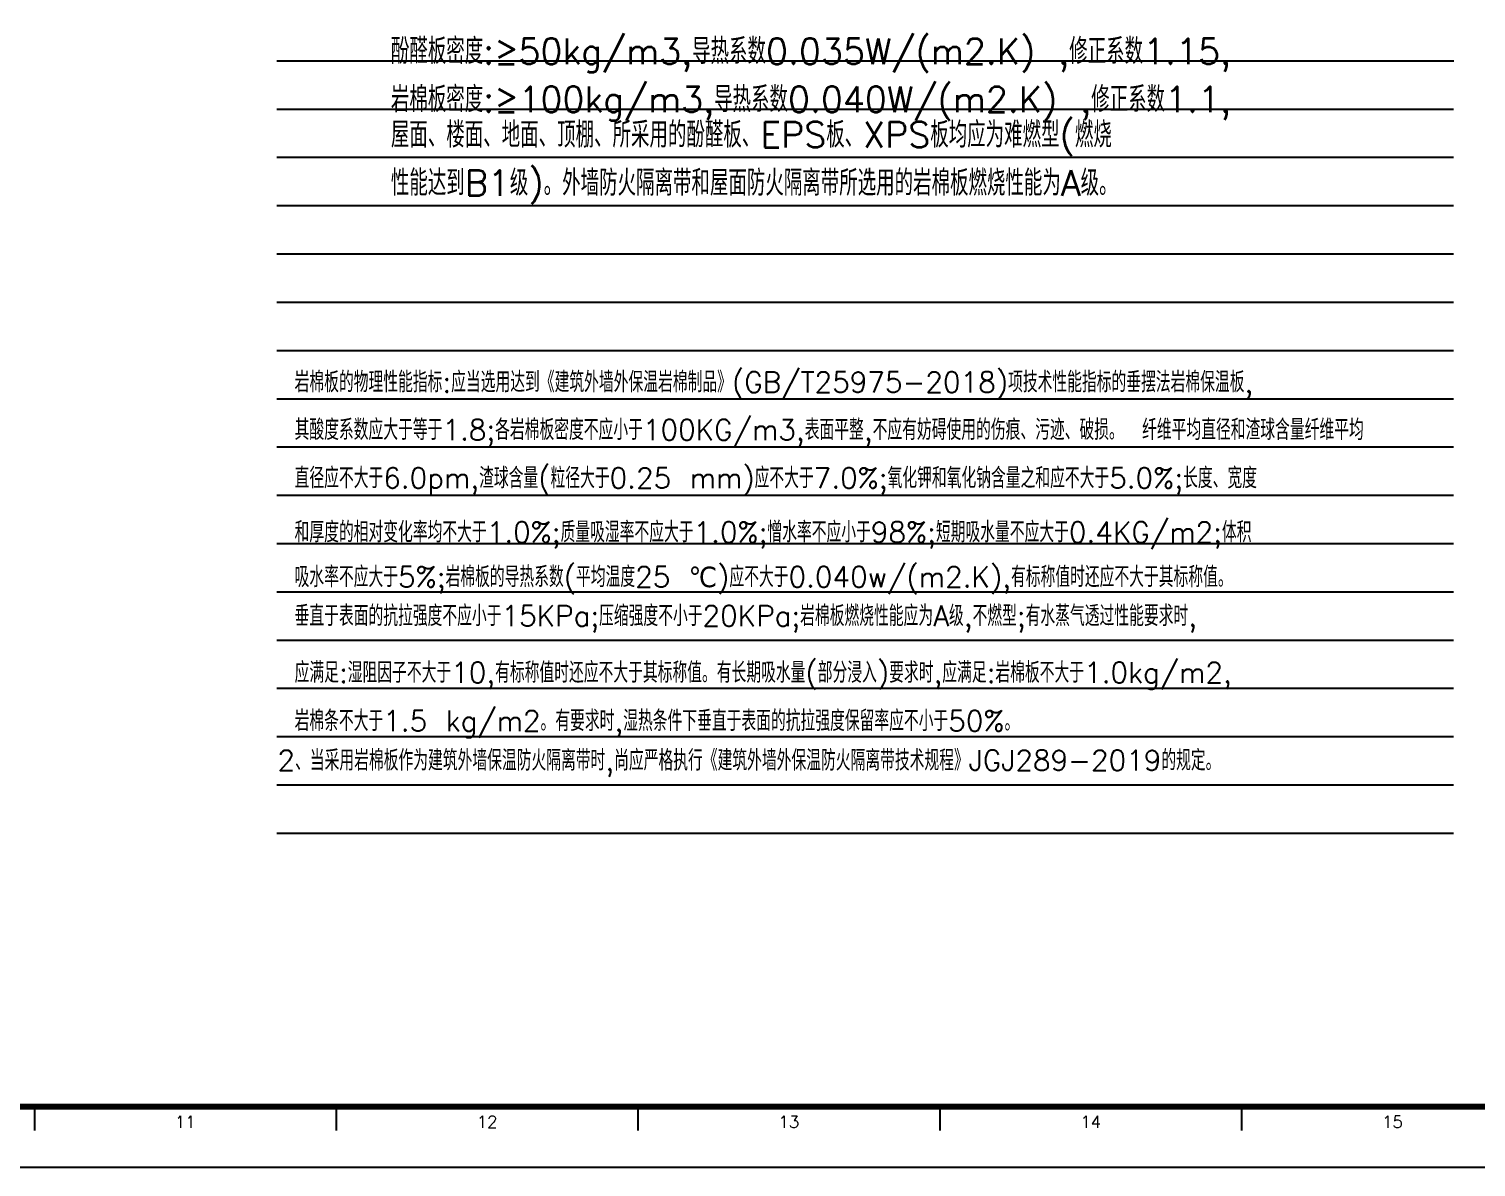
# Model space of a CAD drawing. Header units: inches. Extents: x 0 to 508000, y 0 to 738838.
# Drawn here: x 52409 to 76385, y 150738 to 169601 of the extents above; entities that cross this region are included whole.
import ezdxf
from ezdxf.enums import TextEntityAlignment as Align
from ezdxf.lldxf.tags import DXFTag

# ---------------------------------------------------------------- set-up
doc = ezdxf.new("R2010")
doc.units = ezdxf.units.IN
doc.header["$LTSCALE"] = 1000
doc.header["$MEASUREMENT"] = 0
doc.layers.get('0').update_dxf_attribs({"true_color": 0xffffff})
for name, color, linetype, true_color in [('TK', 7, 'Continuous', 0xffffff), ('ZG-图框层', 4, 'Continuous', 0x00ffff), ('打底线', 7, 'Continuous', 0xffffff)]:
    doc.layers.add(name, color=color, linetype=linetype, true_color=true_color)
doc.styles.add('ISOCP', font='txt.shx', dxfattribs={"height": 0.2, "bigfont": 'gbcbig.shx'})
doc.styles.add('TXTSTY_ANONYMOUS', font='txt.shx', dxfattribs={"height": 0.2, "bigfont": 'gbcbig.shx'})
tags = doc.linetypes.add('DOT2', pattern=[0.125, 0, -0.125]).pattern_tags.tags
tags[6:7] = [DXFTag(74, 4), DXFTag(75, 0), DXFTag(340, '0'), DXFTag(46, 0.0), DXFTag(50, 0.0), DXFTag(44, 0.0), DXFTag(45, 0.0)]
tags[4:5] = [DXFTag(74, 4), DXFTag(75, 0), DXFTag(340, '0'), DXFTag(46, 0.0), DXFTag(50, 0.0), DXFTag(44, 0.0), DXFTag(45, 0.0)]

msp = doc.modelspace()

# ---------------------------------------------------------------- linework, layer by layer
at = {"layer": 'TK', "lineweight": -3}
for p, q in [((52500, 151738), (52500, 151347)), ((57500, 151738), (57500, 151347)), ((62500, 151738), (62500, 151347)), ((67500, 151738), (67500, 151347)), ((72500, 151738), (72500, 151347))]:
    msp.add_line(p, q, dxfattribs=at)
at = {"layer": 'ZG-图框层', "lineweight": -3}
msp.add_lwpolyline([(0, 150738), (89100, 150738), (89100, 192738), (0, 192738)], close=True, dxfattribs=at)
at = {"layer": 'ZG-图框层', "lineweight": -3, "const_width": 100}
msp.add_lwpolyline([(2500, 151738), (88100, 151738), (88100, 191738), (2500, 191738)], close=True, dxfattribs=at)
at = {"layer": '打底线', "color": 252, "linetype": 'DOT2', "lineweight": -3, "ltscale": 2, "true_color": 0x848484}
for p, q in [((56519, 169073), (76018, 169073)), ((56514, 168273), (76013, 168273)), ((56514, 167473), (76013, 167473)), ((56514, 166673), (76013, 166673)), ((56514, 165873), (76013, 165873)), ((56514, 165073), (76013, 165073)), ((56514, 164273), (76013, 164273)), ((56514, 163473), (76013, 163473)), ((56514, 162673), (76013, 162673)), ((56514, 161873), (76013, 161873)), ((56514, 161073), (76013, 161073)), ((56514, 160273), (76013, 160273)), ((56514, 159473), (76013, 159473)), ((56514, 158673), (76013, 158673)), ((56514, 157873), (76013, 157873)), ((56514, 157073), (76013, 157073)), ((56514, 156273), (76013, 156273))]:
    msp.add_line(p, q, dxfattribs=at)

# ---------------------------------------------------------------- texts
at = {"style": 'TXTSTY_ANONYMOUS'}
for s, p in [('酚醛板密度:≥50kg/m3,导热系数0.035W/(m2.K) ,修正系数1.15, ', (58406, 169019)), ('岩棉板密度:≥100kg/m3,导热系数0.040W/(m2.K) ,修正系数1.1, ', (58406, 168221)), ('屋面、楼面、地面、顶棚、所采用的酚醛板、EPS板、XPS板均应为难燃型(燃烧', (58406, 167635)), ('性能达到B1级)。外墙防火隔离带和屋面防火隔离带所选用的岩棉板燃烧性能为A级。', (58406, 166837))]:
    msp.add_text(s, height=425, dxfattribs=at).set_placement(p)
at = {"color": 7, "true_color": 0xffffff, "style": 'TXTSTY_ANONYMOUS'}
for s, p in [('岩棉板的物理性能指标:应当选用达到《建筑外墙外保温岩棉制品》(GB/T25975-2018)项技术性能指标的垂摆法岩棉保温板,', (56811, 163578)), ('其酸度系数应大于等于1.8;各岩棉板密度不应小于100KG/m3,表面平整,不应有妨碍使用的伤痕、污迹、破损。 纤维平均直径和渣球含量纤维平均', (56811, 162788)), ('直径应不大于6.0pm,渣球含量(粒径大于0.25 mm)应不大于7.0%;氧化钾和氧化钠含量之和应不大于5.0%;长度、宽度', (56811, 161988)), ('和厚度的相对变化率均不大于1.0%;质量吸湿率不应大于1.0%;憎水率不应小于98%;短期吸水量不应大于0.4KG/m2;体积', (56811, 161091)), ('吸水率不应大于5%;岩棉板的导热系数(平均温度25 ℃)应不大于0.040w/(m2.K),有标称值时还应不大于其标称值。', (56811, 160349)), ('垂直于表面的抗拉强度不应小于15KPa;压缩强度不小于20KPa;岩棉板燃烧性能应为A级,不燃型;有水蒸气透过性能要求时,', (56811, 159704)), ('应满足:湿阻因子不大于10,有标称值时还应不大于其标称值。有长期吸水量(部分浸入)要求时,应满足:岩棉板不大于1.0kg/m2,', (56811, 158764)), ('岩棉条不大于1.5 kg/m2。有要求时,湿热条件下垂直于表面的抗拉强度保留率应不小于50%。', (56811, 157964)), ('2、当采用岩棉板作为建筑外墙保温防火隔离带时,尚应严格执行《建筑外墙外保温防火隔离带技术规程》JGJ289-2019的规定。', (56527, 157309))]:
    msp.add_text(s, height=340, dxfattribs=at).set_placement(p)
at = {"layer": 'TK', "style": 'ISOCP'}
for s, p in [('11', (55000, 151488)), ('12', (60000, 151488)), ('13', (65000, 151488)), ('14', (70000, 151488)), ('15', (75000, 151488))]:
    msp.add_text(s, height=200, dxfattribs=at).set_placement(p, align=Align.MIDDLE_CENTER)

doc.saveas('drawing.dxf')
